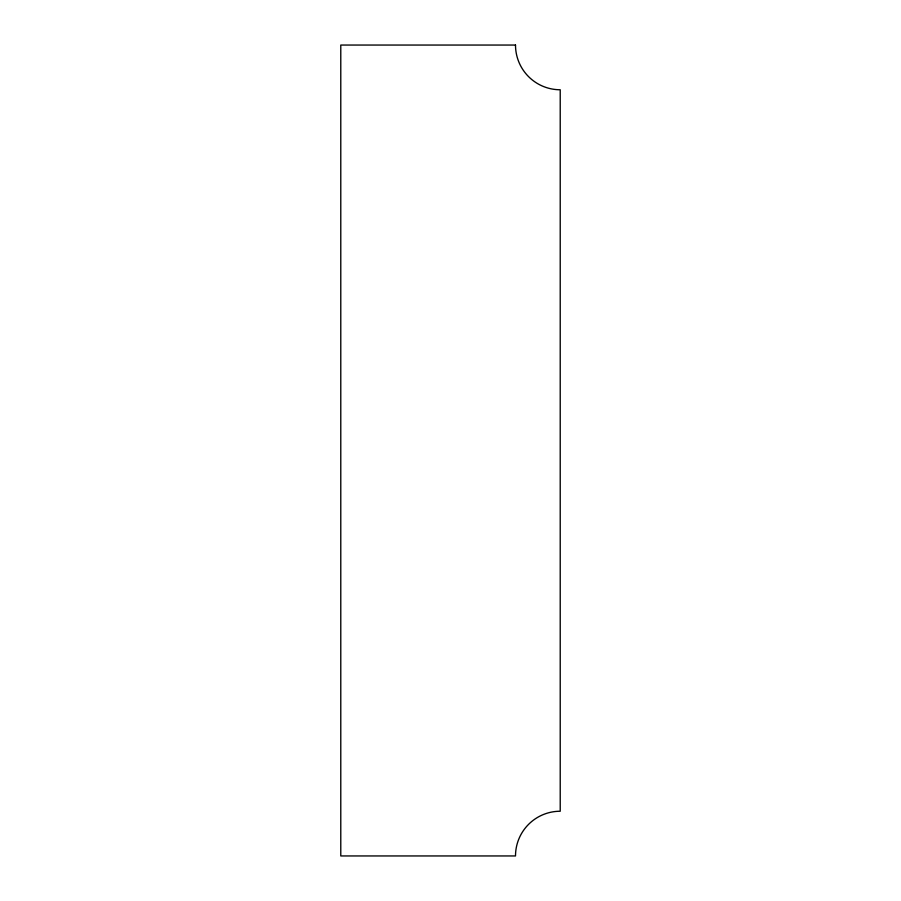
<?xml version="1.0" encoding="UTF-8"?>
<svg xmlns="http://www.w3.org/2000/svg" width="901" height="901" viewBox="0 0 901 901"><rect width="100%" height="100%" fill="white"/><g stroke="black" fill="none" stroke-linecap="round" stroke-linejoin="round"><path stroke-width="1.35" d="M515.507 45.05L340.781 45.05L340.781 855.95L515.507 855.95A44.712 44.712 0 0 1 560.219 811.238L560.219 89.762A44.712 44.712 0 0 1 515.507 45.05"/></g></svg>
